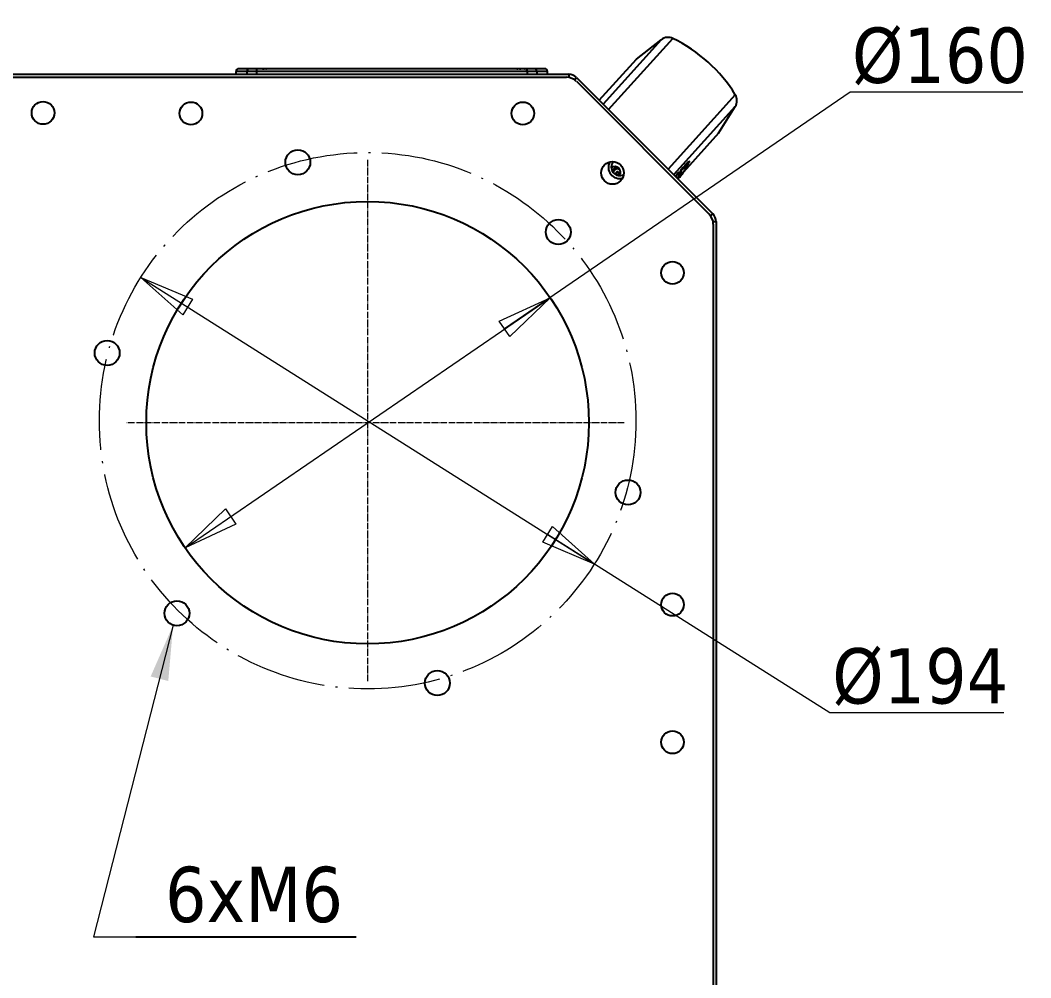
# Model space of a CAD drawing. Header units: millimetres. Extents: x 176 to 2516, y 143 to 1610.
# Drawn here: x 771.2 to 1136.6, y 948.9 to 1295.2 of the extents above; entities that cross this region are included whole.
import ezdxf

# ---------------------------------------------------------------- set-up
doc = ezdxf.new("R2010")
doc.units = ezdxf.units.MM
doc.linetypes.add('LONG_DASH_DOTTED', pattern=[0.3001, 0.2362, -0.0295, 0.0049, -0.0295])
doc.linetypes.add('Section_View_Lines', pattern=[0.8406, 0.6614, -0.0827, 0.0138, -0.0827])
doc.layers.add('Widoczne (ISO)', color=7, linetype='Continuous', lineweight=25)
doc.layers.add('Wymiary', color=164, linetype='Continuous', lineweight=9)
doc.styles.add('Tekst notatki (ISO)', font='TAHOMA.TTF')
doc.dimstyles.new('Kopia Domyślne (ISO)', dxfattribs={"dimtxt": 20, "dimasz": 20, "dimexe": 3.175, "dimexo": 0, "dimgap": 2.5, "dimtad": 1, "dimtoh": 1, "dimdec": 0, "dimrnd": 1e-08, "dimzin": 0, "dimtxsty": 'Tekst notatki (ISO)', "dimblk": 'CLOSEDBLANK', "dimcen": 15, "dimdle": 10, "dimclrd": 256, "dimclre": 256, "dimclrt": 7, "dimazin": 0, "dimtfac": 1.001486, "dimtmove": 0, "dimatfit": 2, "dimfxl": 1, "dimtolj": 1, "dimtzin": 0, "dimlwd": -1, "dimlwe": -1, "dimarcsym": 0})

# ---------------------------------------------------------------- blocks, each defined once
blk = doc.blocks.new('_CLOSEDBLANK')
at = {"color": 0, "linetype": 'ByBlock', "lineweight": -2}
for p, q in [((-1, -0.167), (-1, 0.167)), ((-1, 0.167), (0, 0)), ((0, 0), (-1, -0.167))]:
    blk.add_line(p, q, dxfattribs=at)
blk = doc.blocks.new('*D15')
at = {"layer": 'Defpoints', "color": 0}
for p in [(962.77, 1194.84), (830.77, 1104.42)]:
    blk.add_point(p, dxfattribs=at)
at = {"layer": 'Wymiary'}
for p, q in [((1071.26, 1269.16), (946.27, 1183.54)), ((1133.69, 1269.16), (1071.26, 1269.16)), ((830.77, 1104.42), (962.77, 1194.84))]:
    blk.add_line(p, q, dxfattribs=at)
at = {"layer": 'Wymiary', "xscale": 20, "yscale": 20, "zscale": 20}
for p, rotation in [((962.77, 1194.84), 34.41266436362397), ((830.77, 1104.42), 214.412664363624)]:
    blk.add_blockref('_CLOSEDBLANK', p, dxfattribs=dict(at, rotation=rotation))
at = {"layer": 'Wymiary', "color": 7, "insert": (1103.73, 1282.07), "char_height": 20, "attachment_point": 5, "style": 'Tekst notatki (ISO)'}
blk.add_mtext('\\A1;%%c160', dxfattribs=at)
blk = doc.blocks.new('*D16')
at = {"layer": 'Defpoints', "color": 0}
for p in [(814.78, 1202.16), (978.77, 1098.52)]:
    blk.add_point(p, dxfattribs=at)
at = {"layer": 'Wymiary'}
for p, q in [((814.78, 1202.16), (978.77, 1098.52)), ((1063.91, 1044.71), (961.86, 1109.2)), ((1126.78, 1044.71), (1063.91, 1044.71))]:
    blk.add_line(p, q, dxfattribs=at)
at = {"layer": 'Wymiary', "xscale": 20, "yscale": 20, "zscale": 20}
for p, rotation in [((814.78, 1202.16), 147.7075668684571), ((978.77, 1098.52), 327.707566868457)]:
    blk.add_blockref('_CLOSEDBLANK', p, dxfattribs=dict(at, rotation=rotation))
at = {"layer": 'Wymiary', "color": 7, "insert": (1096.59, 1057.61), "char_height": 20, "attachment_point": 5, "style": 'Tekst notatki (ISO)'}
blk.add_mtext('\\A1;%%c194', dxfattribs=at)

msp = doc.modelspace()

# ---------------------------------------------------------------- linework, layer by layer
at = {"layer": 'Widoczne (ISO)'}
for p, q in [((1002.97, 1288.15), (981.93, 1264.86)), ((983.93, 1262.85), (1007.18, 1288.59)), ((993.99, 1281.16), (1002.97, 1288.15)), ((980.53, 1266.26), (993.99, 1281.16)), ((575.15, 1275.63), (969.5, 1275.63)), ((853.1, 1276.63), (849.2, 1276.63)), ((849.2, 1275.63), (849.2, 1276.63)), ((854.05, 1277.63), (850.2, 1277.63)), ((856.55, 1276.63), (853.1, 1276.63)), ((853.1, 1276.63), (853.1, 1275.63)), ((856.81, 1277.63), (854.05, 1277.63)), ((954.45, 1276.63), (856.55, 1276.63)), ((856.55, 1276.63), (856.55, 1275.63)), ((954.2, 1277.63), (856.81, 1277.63)), ((956.96, 1277.63), (954.2, 1277.63)), ((957.91, 1276.63), (954.45, 1276.63)), ((954.45, 1276.63), (954.45, 1275.63)), ((960.8, 1277.63), (956.96, 1277.63)), ((957.91, 1276.63), (957.91, 1275.63)), ((961.8, 1276.63), (957.91, 1276.63)), ((961.8, 1275.63), (961.8, 1276.63)), ((373.61, 1274.55), (968.7, 1274.55)), ((972.24, 1273.09), (1020.31, 1225.01)), ((972.33, 1274.46), (1021.6, 1225.18)), ((1029.72, 1268.23), (1005.44, 1241.35)), ((1007.45, 1239.34), (1029.72, 1263.99)), ((1023.67, 1254.35), (1029.72, 1263.99)), ((1023.67, 1254.35), (1010.97, 1240.29)), ((1011.88, 1243.14), (1012.1, 1242.94)), ((1012.89, 1244.28), (1013.12, 1244.08)), ((1008.75, 1239.68), (1008.97, 1239.47)), ((1009.62, 1240.02), (1009.4, 1240.23)), ((1009.97, 1239.75), (1010.19, 1239.55)), ((1010.1, 1241.19), (1010.33, 1240.99)), ((1011.14, 1242.33), (1011.37, 1242.12)), ((1009.19, 1238.32), (1008.85, 1237.94)), ((1009.15, 1238.36), (1009.37, 1238.16)), ((1021.77, 1221.48), (1021.77, 626.38)), ((1022.77, 1222.36), (1022.77, 625.67)), ((812.91, 963.71), (892.62, 963.71))]:
    msp.add_line(p, q, dxfattribs=at)
for centre, radius in [((779.4, 1261.66), 4.1), ((832.9, 1261.5), 4.1), ((952.9, 1261.5), 4.1), ((871.54, 1243.81), 4.5), ((985.31, 1239.96), 4.1), ((987.06, 1239.92), 0.5), ((896.77, 1149.63), 80), ((965.72, 1218.58), 4.5), ((1007.02, 1203.82), 4.1), ((802.6, 1174.87), 4.5), ((990.95, 1124.4), 4.5), ((1007.02, 1083.82), 4.1), ((827.83, 1080.69), 4.5), ((922.01, 1055.45), 4.5), ((1007.02, 1034.05), 4.1)]:
    msp.add_circle(centre, radius, dxfattribs=at)
for centre, radius, start, end in [((1005.42, 1285), 4, 63.9411, 127.9102), ((983.02, 1239.18), 55, 31.8794, 63.9411), ((850.2, 1276.63), 1, 90, 180), ((960.8, 1276.63), 1, 0, 90), ((969.5, 1271.63), 4, 45, 90), ((968.7, 1269.55), 5, 45, 90), ((1026.33, 1266.12), 4, 327.9102, 31.8794), ((987.87, 1242), 4.05, 151.5929, 285.8207), ((987.87, 1242), 3, 137.232, 300.1816), ((986.12, 1240.17), 2.1, 326.2144, 126.4151), ((987.06, 1239.92), 2, 83.2803, 158.988), ((987.06, 1239.92), 1.5, 50.9747, 174.2024), ((1016.77, 1221.48), 5, 0, 45), ((1018.77, 1222.36), 4, 0, 45)]:
    msp.add_arc(centre, radius, start, end, dxfattribs=at)
for centre, major_axis, ratio, start_param, end_param in [((854.05, 1276.63), (0, 1), 0.94807, 6.283184, 7.853982), ((856.81, 1276.63), (0, 1), 0.257642, 6.283184, 7.853982), ((954.2, 1276.63), (0, 1), 0.257642, 4.712389, 6.283186), ((956.96, 1276.63), (0, 1), 0.94807, 4.712389, 6.283186), ((-4777.4, 5300.86), (5283.87, -4772.63), 0.717516, 0.170624, 0.170989), ((-4777.47, 5300.95), (5283.72, -4772.5), 0.717516, 0.170771, 0.170989), ((787.69, 1444.52), (223.63, -202), 0.83775, 0.003279, 0.009312), ((787.84, 1444.28), (223.85, -201.8), 0.837752, 0.00248, 0.008512), ((-760.63, 2459.2), (1603.02, -1447.98), 0.801458, 0.162642, 0.163568), ((-760.36, 2458.95), (1603, -1447.9), 0.801459, 0.162626, 0.163552), ((814.94, 1414.98), (195.03, -176.16), 0.837778, 6.279132, 6.286158), ((787.94, 1444.3), (223.38, -201.77), 0.83781, 6.276008, 6.282109), ((788.08, 1444.05), (223.6, -201.58), 0.837808, 6.275198, 6.281298), ((-1801.81, 3549.12), (2735.12, -2470.49), 0.282372, 0.166909, 0.167627), ((805.07, 1419.06), (202.5, -182.48), 0.890921, 0.007691, 0.008702)]:
    msp.add_ellipse(centre, major_axis=major_axis, ratio=ratio, start_param=start_param, end_param=end_param, dxfattribs=at)
for points, knots in [([(856.49, 1275.51), (856.48, 1275.53), (856.47, 1275.55), (856.44, 1275.58), (856.43, 1275.59), (856.39, 1275.61), (856.37, 1275.62), (856.34, 1275.63), (856.33, 1275.63), (856.31, 1275.63), (856.31, 1275.63), (856.31, 1275.63)], [0, 0, 0, 0, 0.00651913, 0.00651913, 0.01302025, 0.01302025, 0.01952127, 0.01952127, 0.02273949, 0.02273949, 0.0236593, 0.0236593, 0.0236593, 0.0236593]), ([(955.68, 1275.63), (955.68, 1275.63), (955.68, 1275.63), (955.68, 1275.63), (955.68, 1275.63), (955.68, 1275.63), (955.68, 1275.63), (955.68, 1275.63), (955.68, 1275.63), (955.68, 1275.63), (955.68, 1275.63), (955.68, 1275.63), (955.68, 1275.63), (955.67, 1275.63), (955.67, 1275.63), (955.65, 1275.63), (955.64, 1275.63), (955.63, 1275.62)], [0.025374483, 0.025374483, 0.025374483, 0.025374483, 0.026002994, 0.026002994, 0.026361315, 0.026361315, 0.026487099, 0.026487099, 0.026550213, 0.026550213, 0.026613024, 0.026613024, 0.026866172, 0.026866172, 0.028861312, 0.028861312, 0.032243816, 0.032243816, 0.032243816, 0.032243816]), ([(971.55, 1273.66), (971.63, 1273.74), (971.7, 1273.81), (971.86, 1273.98), (971.93, 1274.06), (971.99, 1274.12), (972, 1274.13), (972, 1274.13)], [-0.1647427, -0.1647427, -0.1647427, -0.1647427, -0.1173327, -0.1173327, -0.0408772, -0.0408772, 0, 0, 0, 0]), ([(971.56, 1273.65), (971.68, 1273.78), (971.78, 1273.89), (971.88, 1273.98), (972.17, 1274.29), (972.33, 1274.46), (972.33, 1274.46)], [0.8061537, 0.8061537, 0.8061537, 0.8061537, 0.9901161, 0.9901161, 0.9901161, 1.5707963, 1.5707963, 1.5707963, 1.5707963]), ([(1008.02, 1238.77), (1008.04, 1238.8), (1008.06, 1238.83), (1008.14, 1238.93), (1008.22, 1239.04), (1008.37, 1239.23), (1008.44, 1239.33), (1008.61, 1239.52), (1008.68, 1239.6), (1008.75, 1239.68)], [0.02328055, 0.02328055, 0.02328055, 0.02328055, 0.03268787, 0.03268787, 0.05466533, 0.05466533, 0.07124808, 0.07124808, 0.08885641, 0.08885641, 0.08885641, 0.08885641]), ([(1008.24, 1238.55), (1008.26, 1238.58), (1008.28, 1238.62), (1008.36, 1238.73), (1008.44, 1238.83), (1008.59, 1239.03), (1008.67, 1239.12), (1008.84, 1239.32), (1008.9, 1239.4), (1008.97, 1239.47)], [0.02184482, 0.02184482, 0.02184482, 0.02184482, 0.03268787, 0.03268787, 0.05466537, 0.05466537, 0.07124818, 0.07124818, 0.08885659, 0.08885659, 0.08885659, 0.08885659]), ([(1008.75, 1239.68), (1008.83, 1239.77), (1008.9, 1239.85), (1009.09, 1240.04), (1009.16, 1240.1), (1009.22, 1240.15), (1009.29, 1240.22), (1009.36, 1240.24), (1009.38, 1240.24), (1009.4, 1240.23)], [0, 0, 0, 0, 0.0438645, 0.0438645, 0.0967712, 0.0967712, 0.1334982, 0.1334982, 0.1450668, 0.1450668, 0.1450668, 0.1450668]), ([(1008.97, 1239.47), (1009.06, 1239.57), (1009.13, 1239.65), (1009.32, 1239.84), (1009.38, 1239.9), (1009.45, 1239.95), (1009.52, 1240.01), (1009.6, 1240.03), (1009.63, 1240.04), (1009.65, 1239.93), (1009.6, 1239.79), (1009.57, 1239.71)], [0, 0, 0, 0, 0.0438645, 0.0438645, 0.0967711, 0.0967711, 0.1334978, 0.1334978, 0.1499059, 0.1499059, 0.1788245, 0.1788245, 0.1788245, 0.1788245]), ([(1008.48, 1238.3), (1008.5, 1238.35), (1008.52, 1238.4), (1008.53, 1238.47), (1008.53, 1238.48), (1008.52, 1238.5), (1008.51, 1238.49), (1008.49, 1238.48), (1008.47, 1238.47), (1008.42, 1238.43), (1008.41, 1238.41), (1008.39, 1238.4)], [0.0016738, 0.0016738, 0.0016738, 0.0016738, 0.0336549, 0.0336549, 0.0593159, 0.0593159, 0.1013872, 0.1013872, 0.1303439, 0.1303439, 0.1454264, 0.1454264, 0.1454264, 0.1454264]), ([(1021.7, 1222.33), (1021.85, 1222.33), (1021.99, 1222.33), (1022.12, 1222.34), (1022.54, 1222.34), (1022.77, 1222.35), (1022.77, 1222.36)], [0.8208531, 0.8208531, 0.8208531, 0.8208531, 0.9901161, 0.9901161, 0.9901161, 1.5707963, 1.5707963, 1.5707963, 1.5707963])]:
    msp.add_open_spline(points, degree=3, knots=knots, dxfattribs=at)
for points in [[(857.52, 1277.63), (857.53, 1277.63), (857.54, 1277.63), (857.58, 1277.63)], [(858.82, 1277.63), (858.85, 1277.63), (858.89, 1277.63), (858.93, 1277.63)], [(859.04, 1277.63), (859.14, 1277.63), (859.24, 1277.63), (859.34, 1277.63)], [(859.97, 1277.63), (860.07, 1277.63), (860.16, 1277.63), (860.26, 1277.63)], [(860.26, 1277.63), (860.26, 1277.63), (860.26, 1277.63), (860.26, 1277.63)], [(950.74, 1277.63), (950.74, 1277.63), (950.74, 1277.63), (950.74, 1277.63)], [(950.74, 1277.63), (950.84, 1277.63), (950.94, 1277.63), (951.03, 1277.63)], [(951.66, 1277.63), (951.85, 1277.63), (952.02, 1277.63), (952.18, 1277.63)], [(953.42, 1277.63), (953.46, 1277.63), (953.47, 1277.63), (953.48, 1277.63)], [(969.5, 1275.63), (969.49, 1275.63), (969.48, 1275.2), (969.47, 1274.49)], [(969.5, 1275.63), (969.5, 1275.25), (969.5, 1274.87), (969.5, 1274.49)], [(971.54, 1273.67), (971.69, 1273.82), (971.84, 1273.98), (972, 1274.13)], [(972, 1274.13), (972.11, 1274.24), (972.22, 1274.35), (972.33, 1274.46)], [(1009.57, 1239.71), (1009.37, 1239.19), (1009.17, 1238.68), (1008.98, 1238.16)], [(1021.6, 1225.18), (1021.6, 1225.19), (1021.3, 1224.91), (1020.81, 1224.43)], [(1021.6, 1225.18), (1021.34, 1224.93), (1021.08, 1224.67), (1020.83, 1224.41)], [(1021.7, 1222.36), (1022.06, 1222.36), (1022.41, 1222.36), (1022.77, 1222.36)]]:
    msp.add_open_spline(points, degree=3, dxfattribs=at)
for points, weights in [([(1013.12, 1244.08), (1011.67, 1241.53), (1010.41, 1239.31)], [1, 1.01187330992, 1.00941568789]), ([(1009.97, 1239.75), (1010.03, 1240.44), (1010.1, 1241.19)], [1, 1.01453708355, 1.01302733017]), ([(1010.19, 1239.55), (1010.26, 1240.23), (1010.33, 1240.99)], [1, 1.01163598566, 1.00972364112])]:
    msp.add_rational_spline(points, weights, degree=2, dxfattribs=at)
at = {"layer": 'Wymiary', "linetype": 'LONG_DASH_DOTTED', "ltscale": 10}
for p, q in [((896.77, 1244.68), (896.77, 1056)), ((989.52, 1149.63), (809.54, 1149.63))]:
    msp.add_line(p, q, dxfattribs=at)
at = {"layer": 'Wymiary', "linetype": 'Section_View_Lines', "ltscale": 50}
msp.add_circle((896.77, 1150.34), 97, dxfattribs=at)

# ---------------------------------------------------------------- texts
at = {"layer": 'Wymiary', "color": 7, "insert": (823.53, 989.03), "char_height": 20, "width": 87.2758, "attachment_point": 1, "style": 'Tekst notatki (ISO)'}
msp.add_mtext('6xM6', dxfattribs=at)

# ---------------------------------------------------------------- dimensions: what is measured, and where the dimension line sits
at = {"layer": 'Wymiary'}
for p1, p2, picture, middle in [((830.77, 1104.42), (962.77, 1194.84), '*D15', (1071.26, 1269.16)), ((814.78, 1202.16), (978.77, 1098.52), '*D16', (1063.91, 1044.71))]:
    dim = msp.add_diameter_dim_2p(p1=p1, p2=p2, dimstyle='Kopia Domyślne (ISO)', dxfattribs=at)
    dim.commit()
    dim.dimension.update_dxf_attribs({"geometry": picture, "text_midpoint": middle, "dimtype": 163})

# ---------------------------------------------------------------- leaders
msp.add_leader([(826.45, 1076.41), (797.71, 963.71), (890.12, 963.71)], dimstyle='Kopia Domyślne (ISO)', dxfattribs=at)

doc.saveas('drawing.dxf')
